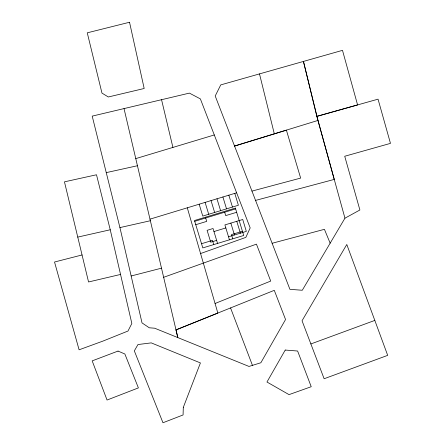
<?xml version="1.0" encoding="UTF-8"?>
<svg xmlns="http://www.w3.org/2000/svg" width="445" height="445" viewBox="0 0 445 445"><rect width="100%" height="100%" fill="white"/><g stroke="black" fill="none" stroke-linecap="round" stroke-linejoin="round"><path stroke-width="0.67" d="M344.953 218.184L302.283 290.257L289.923 289.339L215.213 95.992L220.748 84.895L342.494 50.346L357.585 104.925L316.857 116.367L344.953 218.184L359.894 209.99L344.725 156.256L390.471 143.373L378.039 99.168L316.857 116.367L303.451 61.443L317.969 120.439L334.251 179.413L255.575 200.411M215.069 303.49L270.716 281.073L256.442 244.144L163.638 277.302M124.027 108.602L177.811 337.594L175.998 329.895L274.287 290.335L285.557 319.521L260.859 362.758L248.994 366.435L154.676 328.21L149.27 327.787L142.022 322.898L119.927 227.59L92.204 116.123L189.403 93.111L200.372 98.896L250.185 227.912L245.851 237.369L200.573 253.55M175.998 329.895L217.844 313.069L187.295 207.804M310.871 343.946L374.812 320.417L387.69 355.36L324.127 378.745L302.038 320.762L346.789 244.489L374.812 320.417M317.969 120.439L234.548 146.055L286.402 130.146L300.648 178.095L251.976 191.1M149.987 219.151L236.634 192.813M194.726 221.321L235.628 208.894M195.756 224.714L206.708 221.388L205.679 217.994M236.662 212.287L225.71 215.614L224.675 212.22M213.962 231.55L225.832 227.94M201.529 243.71L212.482 240.383L213.756 244.583M242.43 231.283L231.478 234.61L232.752 238.809M216.648 240.395L210.708 242.197L207.103 230.321L213.038 228.519L217.566 243.421M228.519 236.785L246.33 231.372L242.725 219.502L224.914 224.909L229.442 239.816M135.764 158.615L214.295 134.957M272.129 243.276L324.427 229.325L330.157 243.176M131.147 275.989L161.502 268.168M82.052 254.963L54.529 262.016L79.099 349.803L102.806 341.143L127.971 331.041L131.842 323.493L110.249 229.77L96.498 174.768L64.458 181.844L88.555 281.969L120.55 274.448M77.758 237.096L110.249 229.77M119.927 227.59L150.36 220.737M106.205 172.638L137.455 165.735M230.555 307.929L252.443 365.367M234.788 193.375L238.392 205.251L202.77 216.075L199.165 204.199M228.852 195.183L232.457 207.053M236.785 221.304L240.395 233.18M222.912 196.985L226.522 208.861M230.849 223.106L234.459 234.982M216.976 198.787L220.581 210.663M211.036 200.589L214.646 212.465M205.101 202.397L208.711 214.268M259.496 73.903L274.315 133.839M161.552 99.713L172.921 147.417M183.296 407.409L183.073 414.957L162.97 422.75L134.323 350.871L137.972 344.541L151.228 342.878L200.422 362.931L183.296 407.409M285.234 350.054L266.967 382.021L289.033 394.626L311.222 386.711L297.616 351.022L285.234 350.054M118.042 351.072L92.182 360.873L107.05 400.038L138.395 387.901L124.867 353.998L118.042 351.072M235.383 208.088L194.482 220.514L202.803 247.91L243.71 235.483L235.383 208.088M129.534 22.25L87.264 32.824L101.961 93.088L108.313 96.982L144.18 88.494L129.534 22.25"/></g></svg>
